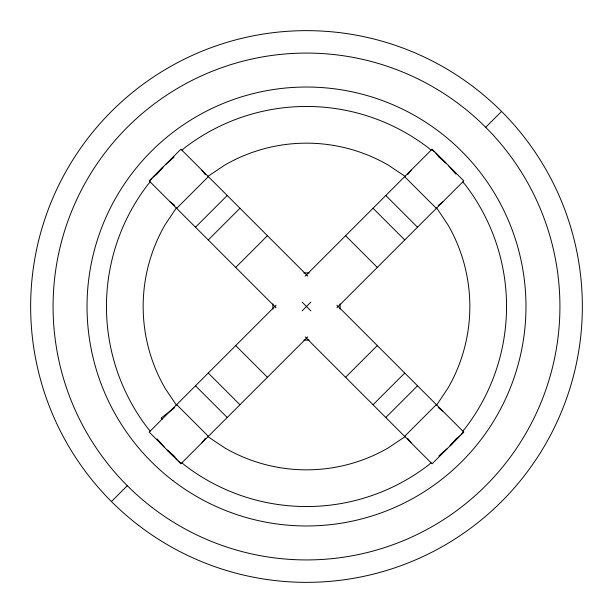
<?xml version="1.0" encoding="UTF-8"?>
<svg xmlns="http://www.w3.org/2000/svg" width="613" height="613" viewBox="0 0 613 613"><rect width="100%" height="100%" fill="white"/><g stroke="black" fill="none" stroke-linecap="round" stroke-linejoin="round"><path stroke-width="0.92" d="M176.291 208.006L165.043 224.833A163.342 163.342 0 0 0 165.043 388.167L176.291 404.994M436.709 404.994L447.957 388.167A163.342 163.342 0 0 0 447.957 224.833L436.709 208.006M201.907 442.816L205.347 438.326M407.653 174.674L411.093 170.184M156.284 174.897L162.951 167.142L180.904 149.189L307.818 276.103M456.716 438.103L450.049 445.858L432.096 463.811L305.182 336.897M150.223 181.938L147.794 184.72A200.045 200.045 0 0 0 147.794 428.28L150.223 431.062M462.777 431.062L465.206 428.28A200.045 200.045 0 0 0 465.206 184.72L462.777 181.938M149.434 181.157L152.009 178.483M153.296 177.149L162.951 167.142L149.189 180.904L276.103 307.818M459.704 435.851L450.049 445.858L463.811 432.096L336.897 305.182M460.991 434.517L463.566 431.843M176.651 208.366L208.366 176.651M195.493 227.208L227.208 195.493M208.244 239.959L239.959 208.244M235.706 267.421L267.421 235.706M276.103 305.182L149.189 432.096L180.904 463.811L307.818 336.897M305.182 276.103L432.096 149.189L463.811 180.904L336.897 307.818M111.443 501.557L127.305 485.695M302.117 310.883L310.883 302.117M485.695 127.305L501.557 111.443M345.579 377.294L377.294 345.579M373.041 404.756L404.756 373.041M385.792 417.507L417.507 385.792M404.634 436.349L436.349 404.634M165.602 164.56L174.123 157.081M181.938 150.223L184.72 147.794A200.045 200.045 0 0 1 428.28 147.794L431.062 150.223M431.062 462.777L428.28 465.206A200.045 200.045 0 0 1 184.72 465.206L181.938 462.777M438.877 455.919L447.398 448.44M174.674 407.653L161.112 418.066L162.093 419.185M438.326 205.347L442.816 201.907M208.006 176.291L224.833 165.043A163.342 163.342 0 0 1 388.167 165.043L404.994 176.291M404.994 436.709L388.167 447.957A163.342 163.342 0 0 1 224.833 447.957L208.006 436.709M170.184 201.907L174.674 205.347M438.326 407.653L442.816 411.093M438.103 156.284L445.858 162.951L435.851 153.296M174.897 456.716L167.142 450.049L177.149 459.704M431.843 149.434L434.517 152.009M178.483 460.991L181.157 463.566M404.634 176.651L436.349 208.366M385.792 195.493L417.507 227.208M373.041 208.244L404.756 239.959M345.579 235.706L377.294 267.421M302.117 302.117L310.883 310.883M235.706 345.579L267.421 377.294M208.244 373.041L239.959 404.756M195.493 385.792L227.208 417.507M176.651 404.634L208.366 436.349M448.44 165.602L455.919 174.123M157.081 438.877L164.56 447.398M201.907 170.184L205.347 174.674M407.653 438.326L411.093 442.816M309.144 340.039A33.638 33.638 0 0 1 303.856 340.039M272.961 309.144A33.638 33.638 0 0 1 272.961 303.856M303.856 272.961A33.638 33.638 0 0 1 309.144 272.961M340.039 303.856A33.638 33.638 0 0 1 340.039 309.144M172.897 480.615A219.469 219.469 0 0 0 524.092 335.15A219.469 219.469 0 0 0 222.511 103.735A219.469 219.469 0 0 0 172.897 480.615M152.223 507.556A253.422 253.422 0 0 0 557.753 339.579A253.422 253.422 0 0 0 209.516 72.365A253.422 253.422 0 0 0 152.223 507.556M138.576 525.349A275.85 275.85 0 0 0 579.99 342.506A275.85 275.85 0 0 0 200.934 51.645A275.85 275.85 0 0 0 138.576 525.349"/></g></svg>
